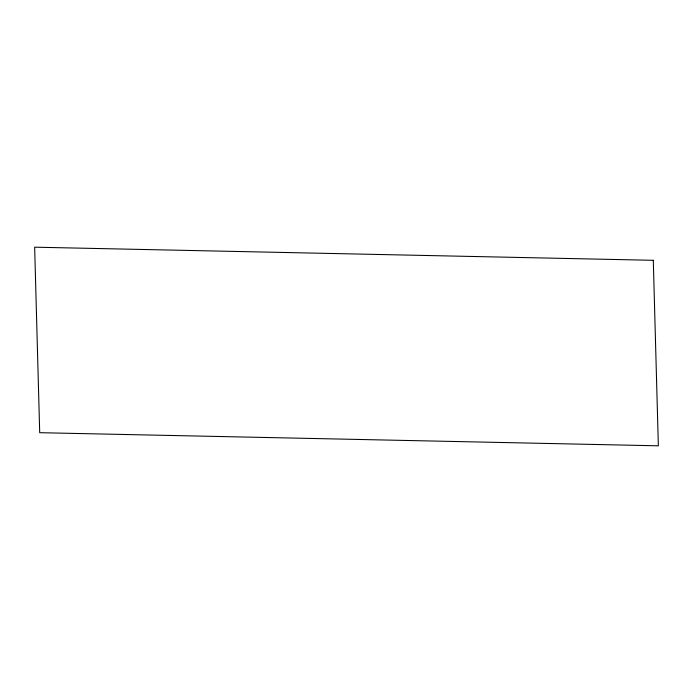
<?xml version="1.0" encoding="UTF-8"?>
<svg xmlns="http://www.w3.org/2000/svg" width="693" height="693" viewBox="0 0 693 693"><rect width="100%" height="100%" fill="white"/><g stroke="black" fill="none" stroke-linecap="round" stroke-linejoin="round"><path stroke-width="1.04" d="M653.291 260.308L34.65 247.184L39.709 432.692L658.35 445.816L653.291 260.308"/></g></svg>
